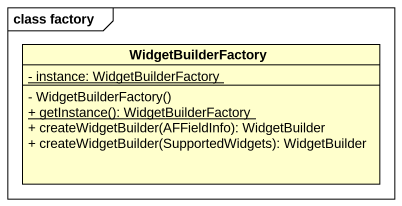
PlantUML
@startuml
mainframe class factory
hide circle
hide empty members
skinparam classAttributeIconSize 0
class WidgetBuilderFactory {
  {static} - instance: WidgetBuilderFactory
  - WidgetBuilderFactory()
  {static} + getInstance(): WidgetBuilderFactory
  + createWidgetBuilder(AFFieldInfo): WidgetBuilder
  + createWidgetBuilder(SupportedWidgets): WidgetBuilder
}
@enduml
